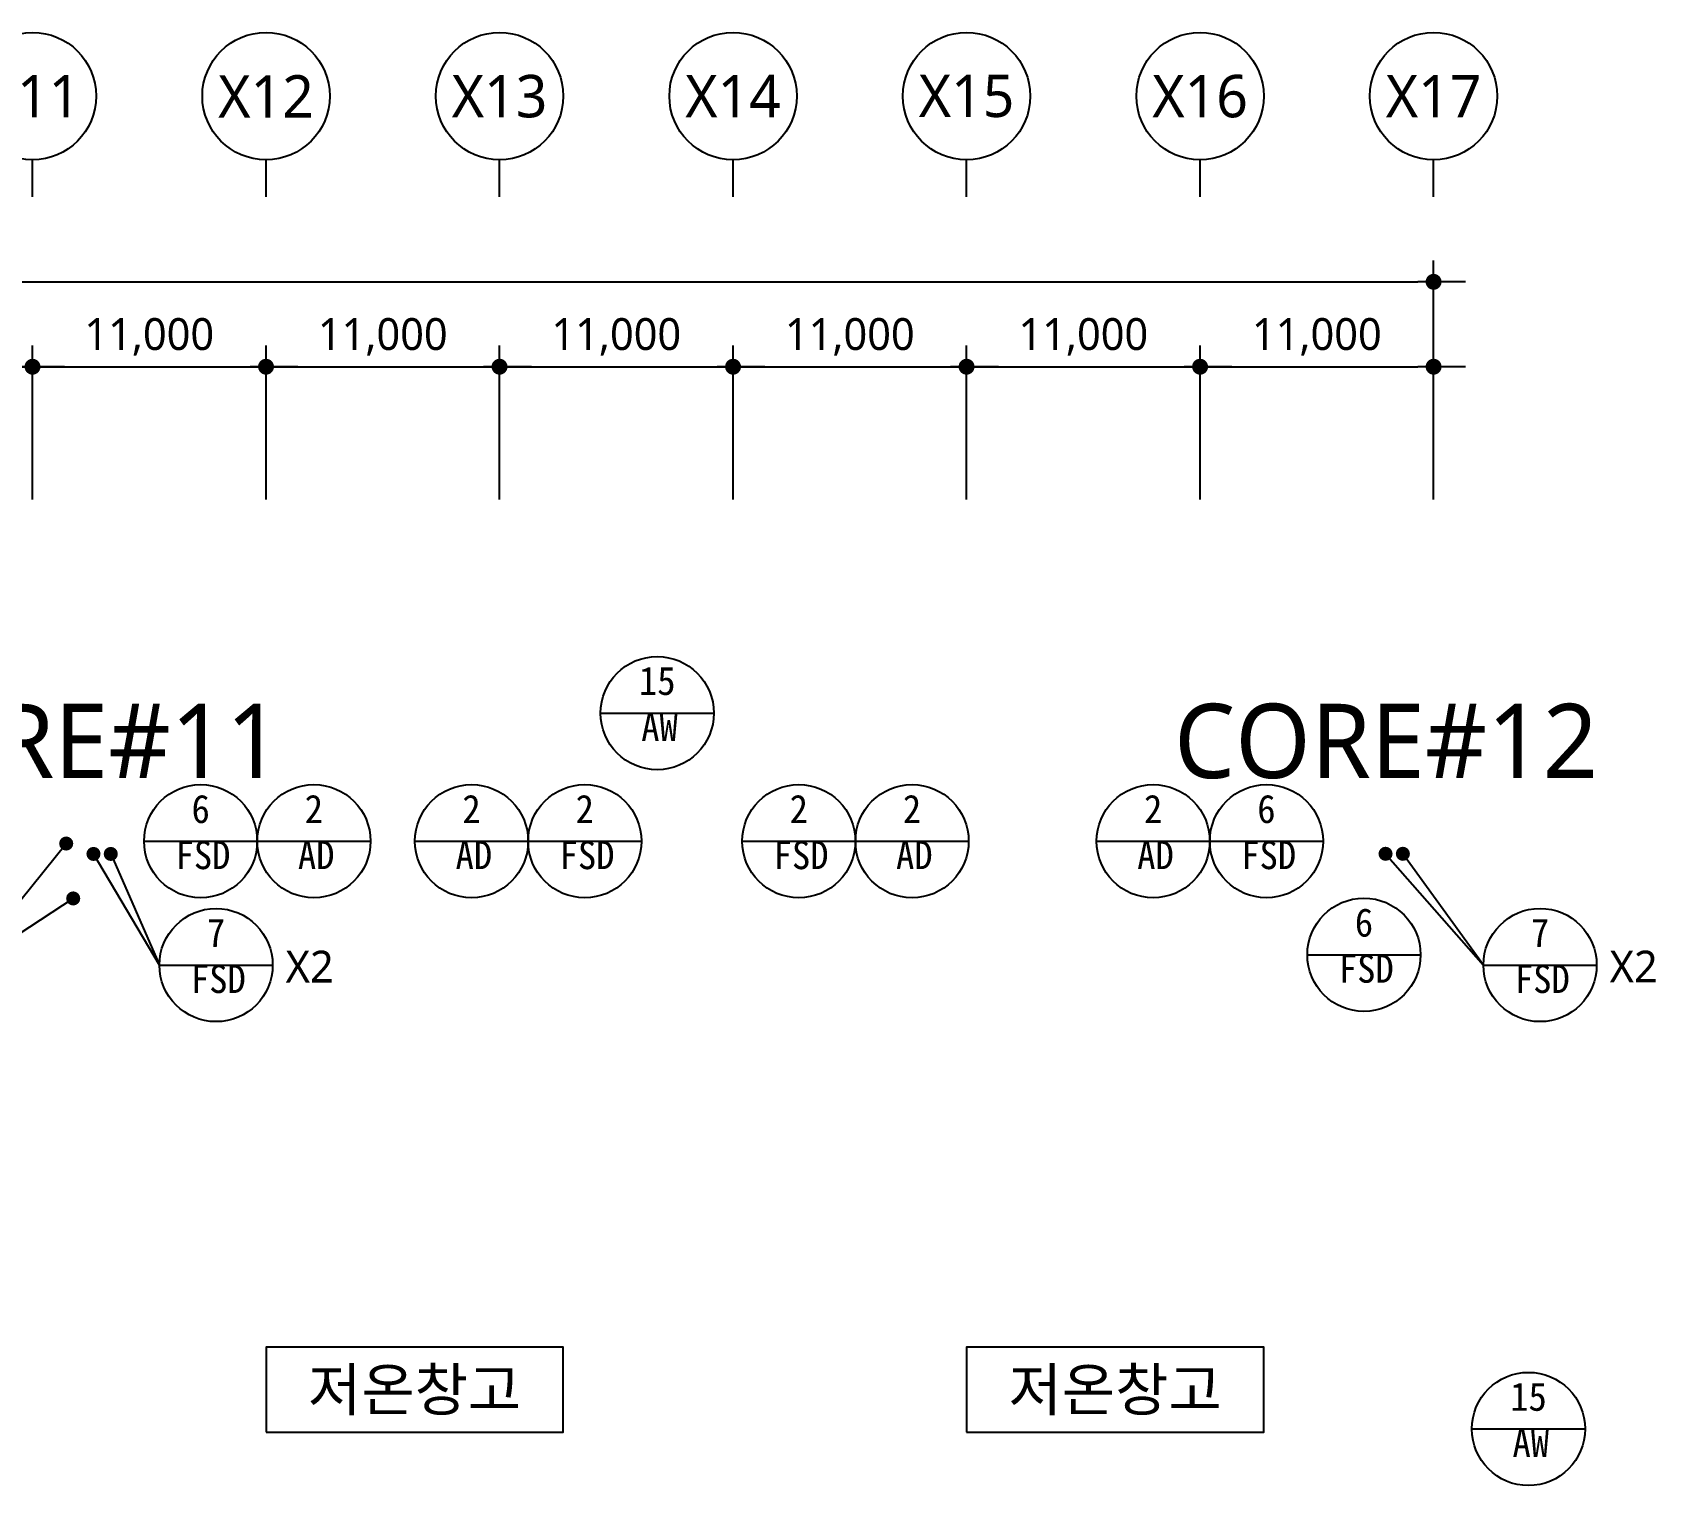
# Model space of a CAD drawing. Header units: millimetres. Extents: x 3479419 to 5579419, y 522746 to 3162891.
# Drawn here: x 4976110 to 5052566, y 2203427 to 2271891 of the extents above; entities that cross this region are included whole.
import ezdxf
from ezdxf.enums import TextEntityAlignment as Align

# ---------------------------------------------------------------- set-up
doc = ezdxf.new("R2010")
doc.units = ezdxf.units.MM
doc.layers.get('Defpoints').update_dxf_attribs({"color": 140})
for name, color, linetype, lineweight in [('A-AXIS-BUBL', 7, 'Continuous', 25), ('A-DIMS', 7, 'Continuous', 25), ('A-MKXX-SYMB', 7, 'Continuous', 25), ('A-XXXX-SYMB', 7, 'Continuous', 25), ('A-XXXX-TXT2', 3, 'Continuous', 25)]:
    doc.layers.add(name, color=color, linetype=linetype, lineweight=lineweight)
doc.layers.add('AA-SYMB', color=1, linetype='Continuous')
doc.styles.add('HY울릉도L', font='')
doc.styles.add('돋움', font='')
doc.styles.add('돋음', font='')
doc.styles.add('맑은고딕', font='malgun.ttf')
doc.styles.get('HY울릉도L').set_extended_font_data('HYwulM')
doc.styles.get('돋움').set_extended_font_data('DotumChe')
doc.styles.get('돋음').set_extended_font_data('Dotum')
doc.dimstyles.new('CDIM', dxfattribs={"dimtxt": 3, "dimasz": 1.5, "dimexe": 2, "dimexo": 1, "dimgap": 1, "dimtad": 1, "dimdec": 0, "dimrnd": 0.5, "dimzin": 0, "dimdsep": 32, "dimlunit": 6, "dimtxsty": 'HY울릉도L', "dimblk1": '_CIDOT', "dimblk2": '_CIDOT', "dimsah": 1, "dimcen": 5.5, "dimclrd": 2, "dimclre": 2, "dimclrt": 7, "dimadec": 0, "dimazin": 0, "dimtfac": 1, "dimtdec": 0, "dimtix": 1, "dimtmove": 2, "dimatfit": 1, "dimldrblk": '_CIDOT', "dimfxl": 1, "dimtolj": 1, "dimtzin": 0, "dimlwd": -1, "dimarcsym": 0})

# ---------------------------------------------------------------- blocks, each defined once
blk = doc.blocks.new('_CIDOT')
at = {"color": 0, "linetype": 'ByBlock'}
blk.add_line((2, 0), (-1, 0), dxfattribs=at)
at = {"color": 0, "linetype": 'ByBlock', "const_width": 0.5}
blk.add_lwpolyline([(-0.25, 0, 1), (0.25, 0, 1)], format="xyb", close=True, dxfattribs=at)
blk = doc.blocks.new('*D36')
at = {"layer": 'A-DIMS', "lineweight": -2, "transparency": 16777216}
for p, q in [((225693, 255621), (225693, 262871)), ((236693, 255621), (236693, 262871))]:
    blk.add_line(p, q, dxfattribs=at)
at = {"layer": 'A-DIMS', "transparency": 16777216}
blk.add_line((226443, 261871), (235943, 261871), dxfattribs=at)
at = {"layer": 'Defpoints', "color": 0, "transparency": 16777216}
for p in [(236693, 261871), (225693, 255121), (236693, 255121)]:
    blk.add_point(p, dxfattribs=at)
at = {"layer": 'A-DIMS', "transparency": 16777216, "xscale": 750, "yscale": 750, "zscale": 750, "rotation": 180}
blk.add_blockref('_CIDOT', (225693, 261871), dxfattribs=at)
at = {"layer": 'A-DIMS', "transparency": 16777216, "xscale": 750, "yscale": 750, "zscale": 750}
blk.add_blockref('_CIDOT', (236693, 261871), dxfattribs=at)
at = {"layer": 'A-DIMS', "color": 3, "transparency": 16777216, "insert": (231193, 263275), "char_height": 1500, "attachment_point": 5, "style": '맑은고딕'}
blk.add_mtext('\\A1;11,000', dxfattribs=at)
blk = doc.blocks.new('*D37')
at = {"layer": 'A-DIMS', "lineweight": -2, "transparency": 16777216}
for p, q in [((236693, 255621), (236693, 262871)), ((247693, 255621), (247693, 262871))]:
    blk.add_line(p, q, dxfattribs=at)
at = {"layer": 'A-DIMS', "transparency": 16777216}
blk.add_line((237443, 261871), (246943, 261871), dxfattribs=at)
at = {"layer": 'Defpoints', "color": 0, "transparency": 16777216}
for p in [(247693, 261871), (236693, 255121), (247693, 255121)]:
    blk.add_point(p, dxfattribs=at)
at = {"layer": 'A-DIMS', "transparency": 16777216, "xscale": 750, "yscale": 750, "zscale": 750, "rotation": 180}
blk.add_blockref('_CIDOT', (236693, 261871), dxfattribs=at)
at = {"layer": 'A-DIMS', "transparency": 16777216, "xscale": 750, "yscale": 750, "zscale": 750}
blk.add_blockref('_CIDOT', (247693, 261871), dxfattribs=at)
at = {"layer": 'A-DIMS', "color": 3, "transparency": 16777216, "insert": (242193, 263275), "char_height": 1500, "attachment_point": 5, "style": '맑은고딕'}
blk.add_mtext('\\A1;11,000', dxfattribs=at)
blk = doc.blocks.new('*D38')
at = {"layer": 'A-DIMS', "lineweight": -2, "transparency": 16777216}
for p, q in [((247693, 255621), (247693, 262871)), ((258693, 255621), (258693, 262871))]:
    blk.add_line(p, q, dxfattribs=at)
at = {"layer": 'A-DIMS', "transparency": 16777216}
blk.add_line((248443, 261871), (257943, 261871), dxfattribs=at)
at = {"layer": 'Defpoints', "color": 0, "transparency": 16777216}
for p in [(258693, 261871), (247693, 255121), (258693, 255121)]:
    blk.add_point(p, dxfattribs=at)
at = {"layer": 'A-DIMS', "transparency": 16777216, "xscale": 750, "yscale": 750, "zscale": 750, "rotation": 180}
blk.add_blockref('_CIDOT', (247693, 261871), dxfattribs=at)
at = {"layer": 'A-DIMS', "transparency": 16777216, "xscale": 750, "yscale": 750, "zscale": 750}
blk.add_blockref('_CIDOT', (258693, 261871), dxfattribs=at)
at = {"layer": 'A-DIMS', "color": 3, "transparency": 16777216, "insert": (253193, 263275), "char_height": 1500, "attachment_point": 5, "style": '맑은고딕'}
blk.add_mtext('\\A1;11,000', dxfattribs=at)
blk = doc.blocks.new('*D39')
at = {"layer": 'A-DIMS', "lineweight": -2, "transparency": 16777216}
for p, q in [((258693, 255621), (258693, 262871)), ((269693, 255621), (269693, 262871))]:
    blk.add_line(p, q, dxfattribs=at)
at = {"layer": 'A-DIMS', "transparency": 16777216}
blk.add_line((259443, 261871), (268943, 261871), dxfattribs=at)
at = {"layer": 'Defpoints', "color": 0, "transparency": 16777216}
for p in [(269693, 261871), (258693, 255121), (269693, 255121)]:
    blk.add_point(p, dxfattribs=at)
at = {"layer": 'A-DIMS', "transparency": 16777216, "xscale": 750, "yscale": 750, "zscale": 750, "rotation": 180}
blk.add_blockref('_CIDOT', (258693, 261871), dxfattribs=at)
at = {"layer": 'A-DIMS', "transparency": 16777216, "xscale": 750, "yscale": 750, "zscale": 750}
blk.add_blockref('_CIDOT', (269693, 261871), dxfattribs=at)
at = {"layer": 'A-DIMS', "color": 3, "transparency": 16777216, "insert": (264193, 263275), "char_height": 1500, "attachment_point": 5, "style": '맑은고딕'}
blk.add_mtext('\\A1;11,000', dxfattribs=at)
blk = doc.blocks.new('*D40')
at = {"layer": 'A-DIMS', "lineweight": -2, "transparency": 16777216}
for p, q in [((269693, 255621), (269693, 262871)), ((280693, 255621), (280693, 262871))]:
    blk.add_line(p, q, dxfattribs=at)
at = {"layer": 'A-DIMS', "transparency": 16777216}
blk.add_line((270443, 261871), (279943, 261871), dxfattribs=at)
at = {"layer": 'Defpoints', "color": 0, "transparency": 16777216}
for p in [(280693, 261871), (269693, 255121), (280693, 255121)]:
    blk.add_point(p, dxfattribs=at)
at = {"layer": 'A-DIMS', "transparency": 16777216, "xscale": 750, "yscale": 750, "zscale": 750, "rotation": 180}
blk.add_blockref('_CIDOT', (269693, 261871), dxfattribs=at)
at = {"layer": 'A-DIMS', "transparency": 16777216, "xscale": 750, "yscale": 750, "zscale": 750}
blk.add_blockref('_CIDOT', (280693, 261871), dxfattribs=at)
at = {"layer": 'A-DIMS', "color": 3, "transparency": 16777216, "insert": (275193, 263275), "char_height": 1500, "attachment_point": 5, "style": '맑은고딕'}
blk.add_mtext('\\A1;11,000', dxfattribs=at)
blk = doc.blocks.new('*D41')
at = {"layer": 'A-DIMS', "lineweight": -2, "transparency": 16777216}
for p, q in [((280693, 255621), (280693, 262871)), ((291693, 255621), (291693, 262871))]:
    blk.add_line(p, q, dxfattribs=at)
at = {"layer": 'A-DIMS', "transparency": 16777216}
blk.add_line((281443, 261871), (290943, 261871), dxfattribs=at)
at = {"layer": 'Defpoints', "color": 0, "transparency": 16777216}
for p in [(291693, 261871), (280693, 255121), (291693, 255121)]:
    blk.add_point(p, dxfattribs=at)
at = {"layer": 'A-DIMS', "transparency": 16777216, "xscale": 750, "yscale": 750, "zscale": 750, "rotation": 180}
blk.add_blockref('_CIDOT', (280693, 261871), dxfattribs=at)
at = {"layer": 'A-DIMS', "transparency": 16777216, "xscale": 750, "yscale": 750, "zscale": 750}
blk.add_blockref('_CIDOT', (291693, 261871), dxfattribs=at)
at = {"layer": 'A-DIMS', "color": 3, "transparency": 16777216, "insert": (286193, 263275), "char_height": 1500, "attachment_point": 5, "style": '맑은고딕'}
blk.add_mtext('\\A1;11,000', dxfattribs=at)
blk = doc.blocks.new('*D42')
at = {"layer": 'A-DIMS', "lineweight": -2, "transparency": 16777216}
for p, q in [((126693, 255621), (126693, 266871)), ((302693, 255621), (302693, 266871))]:
    blk.add_line(p, q, dxfattribs=at)
at = {"layer": 'A-DIMS', "transparency": 16777216}
blk.add_line((127443, 265871), (301943, 265871), dxfattribs=at)
at = {"layer": 'Defpoints', "color": 0, "transparency": 16777216}
for p in [(302693, 265871), (126693, 255121), (302693, 255121)]:
    blk.add_point(p, dxfattribs=at)
at = {"layer": 'A-DIMS', "transparency": 16777216, "xscale": 750, "yscale": 750, "zscale": 750, "rotation": 180}
blk.add_blockref('_CIDOT', (126693, 265871), dxfattribs=at)
at = {"layer": 'A-DIMS', "transparency": 16777216, "xscale": 750, "yscale": 750, "zscale": 750}
blk.add_blockref('_CIDOT', (302693, 265871), dxfattribs=at)
at = {"layer": 'A-DIMS', "color": 3, "transparency": 16777216, "insert": (214693, 267275), "char_height": 1500, "attachment_point": 5, "style": '맑은고딕'}
blk.add_mtext('\\A1;176,000', dxfattribs=at)
blk = doc.blocks.new('*D43')
at = {"layer": 'A-DIMS', "lineweight": -2, "transparency": 16777216}
for p, q in [((291693, 255621), (291693, 262871)), ((302693, 255621), (302693, 262871))]:
    blk.add_line(p, q, dxfattribs=at)
at = {"layer": 'A-DIMS', "transparency": 16777216}
blk.add_line((292443, 261871), (301943, 261871), dxfattribs=at)
at = {"layer": 'Defpoints', "color": 0, "transparency": 16777216}
for p in [(302693, 261871), (291693, 255121), (302693, 255121)]:
    blk.add_point(p, dxfattribs=at)
at = {"layer": 'A-DIMS', "transparency": 16777216, "xscale": 750, "yscale": 750, "zscale": 750, "rotation": 180}
blk.add_blockref('_CIDOT', (291693, 261871), dxfattribs=at)
at = {"layer": 'A-DIMS', "transparency": 16777216, "xscale": 750, "yscale": 750, "zscale": 750}
blk.add_blockref('_CIDOT', (302693, 261871), dxfattribs=at)
at = {"layer": 'A-DIMS', "color": 3, "transparency": 16777216, "insert": (297193, 263275), "char_height": 1500, "attachment_point": 5, "style": '맑은고딕'}
blk.add_mtext('\\A1;11,000', dxfattribs=at)
blk = doc.blocks.new('글_저온창고')
at = {"layer": 'A-XXXX-TXT2', "color": 0}
blk.add_lwpolyline([(-7000, -2000), (7000, -2000), (7000, 2000), (-7000, 2000)], close=True, dxfattribs=at)
at = {"layer": 'A-XXXX-TXT2', "style": '맑은고딕'}
blk.add_text('저온창고', height=2000, dxfattribs=at).set_placement((0, 0), align=Align.MIDDLE_CENTER)
blk = doc.blocks.new('WINSYMBOL-flat-1')
at = {"layer": 'AA-SYMB', "color": 3}
blk.add_line((-1440, 0), (1440, 0), dxfattribs=at)
blk.add_circle((0, 0), 1440, dxfattribs=at)
at = {"layer": 'AA-SYMB', "style": '돋음'}
blk.add_attdef('0', text='', height=720, dxfattribs=at).set_placement((0, 246), align=Align.CENTER)
at = {"layer": 'AA-SYMB', "style": '돋음', "width": 0.95}
blk.add_attdef('FSD', text='', height=720, dxfattribs=at).set_placement((59, -927), align=Align.CENTER)
blk = doc.blocks.new('A$C425F3A2A')
at = {"layer": 'Defpoints', "style": '맑은고딕'}
for s, p in [('CORE#11', (248418, 241440)), ('CORE#12', (310438, 241440))]:
    blk.add_text(s, height=3500, dxfattribs=at).set_placement(p, align=Align.BOTTOM_RIGHT)
blk = doc.blocks.new('fsd7')
at = {"layer": 'A-MKXX-SYMB'}
h = blk.add_hatch(color=256, dxfattribs=at)
edge = h.paths.add_edge_path()
edge.add_arc((239565, 238916), 333, 0, 360, ccw=False)
h = blk.add_hatch(color=256, dxfattribs=at)
edge = h.paths.add_edge_path()
edge.add_arc((240380, 238916), 333, 0, 360, ccw=False)
h = blk.add_hatch(color=256, dxfattribs=at)
edge = h.paths.add_edge_path()
edge.add_arc((300429, 238921), 333, -180, 180)
h = blk.add_hatch(color=256, dxfattribs=at)
edge = h.paths.add_edge_path()
edge.add_arc((301244, 238921), 333, -180, 180)
at = {"layer": 'A-XXXX-SYMB'}
for points in [[(240380, 238916), (242672, 233680), (239565, 238916)], [(300429, 238921), (305040, 233681), (301244, 238921)]]:
    blk.add_lwpolyline(points, dxfattribs=at)
ref = blk.add_blockref('WINSYMBOL-flat-1', (245339, 233680), dxfattribs=dict(xscale=1.851851851790402, yscale=1.851851851790402, zscale=1.851851851790402))
ref.add_attrib('0', '7', dxfattribs={"layer": 'AA-SYMB', "color": 3, "height": 1333, "style": '돋움'}).set_placement((245339, 234135), align=Align.BOTTOM_CENTER)
ref.add_attrib('FSD', 'FSD', dxfattribs={"layer": 'AA-SYMB', "color": 3, "height": 1333.3, "style": '돋움'}).set_placement((245447, 231963), align=Align.BOTTOM_CENTER)
ref = blk.add_blockref('WINSYMBOL-flat-1', (307707, 233681), dxfattribs=dict(xscale=1.851851851790402, yscale=1.851851851790402, zscale=1.851851851790402))
ref.add_attrib('0', '7', dxfattribs={"layer": 'AA-SYMB', "color": 3, "height": 1333, "style": '돋움'}).set_placement((307707, 234136), align=Align.BOTTOM_CENTER)
ref.add_attrib('FSD', 'FSD', dxfattribs={"layer": 'AA-SYMB', "color": 3, "height": 1333.3, "style": '돋움'}).set_placement((307815, 231964), align=Align.BOTTOM_CENTER)
at = {"layer": 'A-XXXX-TXT2', "style": '맑은고딕'}
for p in [(249750, 232857), (312118, 232858)]:
    blk.add_text('X2', height=1500, dxfattribs=at).set_placement(p, align=Align.CENTER)
blk = doc.blocks.new('DIM(210222)')
for p, q in [((236693, 269870.6), (236693, 271620.6)), ((247693, 269870.6), (247693, 271620.6)), ((258693, 269870.6), (258693, 271620.6)), ((269693, 269870.6), (269693, 271620.6)), ((280693, 269870.6), (280693, 271620.6)), ((291693, 269870.6), (291693, 271620.6)), ((302693, 269870.6), (302693, 271620.6))]:
    blk.add_line(p, q)
at = {"layer": 'A-AXIS-BUBL', "ltscale": 0.2}
for centre in [(236693, 274620.6), (247693, 274620.6), (258693, 274620.6), (269693, 274620.6), (280693, 274620.6), (291693, 274620.6), (302693, 274620.6)]:
    blk.add_circle(centre, 3000, dxfattribs=at)
at = {"layer": 'A-XXXX-TXT2', "ltscale": 0.2, "style": '맑은고딕'}
for s, p in [('X11', (236693, 274620.6)), ('X12', (247693, 274620.6)), ('X13', (258693, 274620.6)), ('X14', (269693, 274620.6)), ('X15', (280693, 274620.6)), ('X16', (291693, 274620.6)), ('X17', (302693, 274620.6))]:
    blk.add_text(s, height=2000, dxfattribs=at).set_placement(p, align=Align.MIDDLE)
at = {"layer": 'A-DIMS'}
for p1, p2, distance, picture, middle in [((126693, 255120.6), (302693, 255120.6), 10750, '*D42', (214693, 267275.5)), ((225693, 255120.6), (236693, 255120.6), 6750, '*D36', (231193, 263275.5)), ((236693, 255120.6), (247693, 255120.6), 6750, '*D37', (242193, 263275.5)), ((247693, 255120.6), (258693, 255120.6), 6750, '*D38', (253193, 263275.5)), ((258693, 255120.6), (269693, 255120.6), 6750, '*D39', (264193, 263275.5)), ((269693, 255120.6), (280693, 255120.6), 6750, '*D40', (275193, 263275.5)), ((280693, 255120.6), (291693, 255120.6), 6750, '*D41', (286193, 263275.5)), ((291693, 255120.6), (302693, 255120.6), 6750, '*D43', (297193, 263275.5))]:
    dim = blk.add_aligned_dim(p1=p1, p2=p2, distance=distance, dimstyle='CDIM', override={"dimscale": 500, "dimtxsty": '맑은고딕', "dimclrd": 256, "dimclre": 256, "dimclrt": 3}, dxfattribs=at)
    dim.commit()
    dim.dimension.update_dxf_attribs({"geometry": picture, "text_midpoint": middle})

msp = doc.modelspace()

# ---------------------------------------------------------------- hatches: boundary and pattern name
at = {"layer": 'A-MKXX-SYMB'}
h = msp.add_hatch(color=256, dxfattribs=at)
edge = h.paths.add_edge_path()
edge.add_arc((4977698.3, 2233675.6), 333.3, 0, 360)
h = msp.add_hatch(color=256, dxfattribs=at)
edge = h.paths.add_edge_path()
edge.add_arc((4978029.3, 2231088.8), 333.3, 0, 360)

# ---------------------------------------------------------------- linework, layer by layer
at = {"layer": 'A-XXXX-SYMB'}
msp.add_lwpolyline([(4978029.3, 2231088.8), (4972895.6, 2227725), (4977698.3, 2233675.6)], dxfattribs=at)

# ---------------------------------------------------------------- block references
for name, p in [('DIM(210222)', (4739418.8, 1994270.6)), ('fsd7', (4739418.8, 1994270.6)), ('글_저온창고', (4994111.8, 2207949)), ('글_저온창고', (5027111.8, 2207949))]:
    msp.add_blockref(name, p)
ref = msp.add_blockref('WINSYMBOL-flat-1', (5005539.6, 2239820.3), dxfattribs=dict(xscale=1.851851851790402, yscale=1.851851851790402, zscale=1.851851851790402))
ref.add_attrib('0', '15', dxfattribs={"layer": 'AA-SYMB', "color": 3, "height": 1333.33, "style": '돋움'}).set_placement((5005539.6, 2240275.9), align=Align.BOTTOM_CENTER)
ref.add_attrib('FSD', 'AW', dxfattribs={"layer": 'AA-SYMB', "color": 3, "height": 1333.33, "style": '돋움'}).set_placement((5005648.1, 2238103.5), align=Align.BOTTOM_CENTER)
ref = msp.add_blockref('WINSYMBOL-flat-1', (4984033.6, 2233786.6), dxfattribs=dict(xscale=1.851851851790402, yscale=1.851851851790402, zscale=1.851851851790402))
ref.add_attrib('0', '6', dxfattribs={"layer": 'AA-SYMB', "color": 3, "height": 1333.3, "style": '돋움'}).set_placement((4984033.6, 2234242.3), align=Align.BOTTOM_CENTER)
ref.add_attrib('FSD', 'FSD', dxfattribs={"layer": 'AA-SYMB', "color": 3, "height": 1333.33, "style": '돋움'}).set_placement((4984142, 2232069.9), align=Align.BOTTOM_CENTER)
ref = msp.add_blockref('WINSYMBOL-flat-1', (4989366.9, 2233786.6), dxfattribs=dict(xscale=1.851851851790402, yscale=1.851851851790402, zscale=1.851851851790402))
ref.add_attrib('0', '2', dxfattribs={"layer": 'AA-SYMB', "color": 3, "height": 1333.3, "style": '돋움'}).set_placement((4989366.9, 2234242.3), align=Align.BOTTOM_CENTER)
ref.add_attrib('FSD', 'AD', dxfattribs={"layer": 'AA-SYMB', "color": 3, "height": 1333.33, "style": '돋움'}).set_placement((4989475.4, 2232069.9), align=Align.BOTTOM_CENTER)
ref = msp.add_blockref('WINSYMBOL-flat-1', (4996793.3, 2233786.6), dxfattribs=dict(xscale=1.851851851790402, yscale=1.851851851790402, zscale=1.851851851790402))
ref.add_attrib('0', '2', dxfattribs={"layer": 'AA-SYMB', "color": 3, "height": 1333.3, "style": '돋움'}).set_placement((4996793.3, 2234242.3), align=Align.BOTTOM_CENTER)
ref.add_attrib('FSD', 'AD', dxfattribs={"layer": 'AA-SYMB', "color": 3, "height": 1333.33, "style": '돋움'}).set_placement((4996901.7, 2232069.9), align=Align.BOTTOM_CENTER)
ref = msp.add_blockref('WINSYMBOL-flat-1', (5002126.6, 2233786.6), dxfattribs=dict(xscale=1.851851851790402, yscale=1.851851851790402, zscale=1.851851851790402))
ref.add_attrib('0', '2', dxfattribs={"layer": 'AA-SYMB', "color": 3, "height": 1333.3, "style": '돋움'}).set_placement((5002126.6, 2234242.3), align=Align.BOTTOM_CENTER)
ref.add_attrib('FSD', 'FSD', dxfattribs={"layer": 'AA-SYMB', "color": 3, "height": 1333.33, "style": '돋움'}).set_placement((5002235, 2232069.9), align=Align.BOTTOM_CENTER)
ref = msp.add_blockref('WINSYMBOL-flat-1', (5012208.7, 2233786.6), dxfattribs=dict(xscale=1.851851851790402, yscale=1.851851851790402, zscale=1.851851851790402))
ref.add_attrib('0', '2', dxfattribs={"layer": 'AA-SYMB', "color": 3, "height": 1333.3, "style": '돋움'}).set_placement((5012208.7, 2234242.3), align=Align.BOTTOM_CENTER)
ref.add_attrib('FSD', 'FSD', dxfattribs={"layer": 'AA-SYMB', "color": 3, "height": 1333.33, "style": '돋움'}).set_placement((5012317.2, 2232069.9), align=Align.BOTTOM_CENTER)
ref = msp.add_blockref('WINSYMBOL-flat-1', (5017542, 2233786.6), dxfattribs=dict(xscale=1.851851851790402, yscale=1.851851851790402, zscale=1.851851851790402))
ref.add_attrib('0', '2', dxfattribs={"layer": 'AA-SYMB', "color": 3, "height": 1333.3, "style": '돋움'}).set_placement((5017542, 2234242.3), align=Align.BOTTOM_CENTER)
ref.add_attrib('FSD', 'AD', dxfattribs={"layer": 'AA-SYMB', "color": 3, "height": 1333.33, "style": '돋움'}).set_placement((5017650.5, 2232069.9), align=Align.BOTTOM_CENTER)
ref = msp.add_blockref('WINSYMBOL-flat-1', (5028902.8, 2233786.6), dxfattribs=dict(xscale=1.851851851790402, yscale=1.851851851790402, zscale=1.851851851790402))
ref.add_attrib('0', '2', dxfattribs={"layer": 'AA-SYMB', "color": 3, "height": 1333.3, "style": '돋움'}).set_placement((5028902.8, 2234242.3), align=Align.BOTTOM_CENTER)
ref.add_attrib('FSD', 'AD', dxfattribs={"layer": 'AA-SYMB', "color": 3, "height": 1333.33, "style": '돋움'}).set_placement((5029011.2, 2232069.9), align=Align.BOTTOM_CENTER)
ref = msp.add_blockref('WINSYMBOL-flat-1', (5034236.1, 2233786.6), dxfattribs=dict(xscale=1.851851851790402, yscale=1.851851851790402, zscale=1.851851851790402))
ref.add_attrib('0', '6', dxfattribs={"layer": 'AA-SYMB', "color": 3, "height": 1333.3, "style": '돋움'}).set_placement((5034236.1, 2234242.3), align=Align.BOTTOM_CENTER)
ref.add_attrib('FSD', 'FSD', dxfattribs={"layer": 'AA-SYMB', "color": 3, "height": 1333.33, "style": '돋움'}).set_placement((5034344.6, 2232069.9), align=Align.BOTTOM_CENTER)
ref = msp.add_blockref('WINSYMBOL-flat-1', (5038832.1, 2228435.1), dxfattribs=dict(xscale=1.851851851790402, yscale=1.851851851790402, zscale=1.851851851790402))
ref.add_attrib('0', '6', dxfattribs={"layer": 'AA-SYMB', "color": 3, "height": 1333.3, "style": '돋움'}).set_placement((5038832.1, 2228890.7), align=Align.BOTTOM_CENTER)
ref.add_attrib('FSD', 'FSD', dxfattribs={"layer": 'AA-SYMB', "color": 3, "height": 1333.33, "style": '돋움'}).set_placement((5038940.6, 2226718.3), align=Align.BOTTOM_CENTER)
ref = msp.add_blockref('WINSYMBOL-flat-1', (5046581.5, 2206093.6), dxfattribs=dict(xscale=1.851851851790402, yscale=1.851851851790402, zscale=1.851851851790402))
ref.add_attrib('0', '15', dxfattribs={"layer": 'AA-SYMB', "color": 3, "height": 1333.33, "style": '돋움'}).set_placement((5046581.5, 2206549.2), align=Align.BOTTOM_CENTER)
ref.add_attrib('FSD', 'AW', dxfattribs={"layer": 'AA-SYMB', "color": 3, "height": 1333.33, "style": '돋움'}).set_placement((5046690, 2204376.8), align=Align.BOTTOM_CENTER)
msp.add_blockref('A$C425F3A2A', (4739418.8, 1994270.6), dxfattribs=at)

doc.saveas('drawing.dxf')
